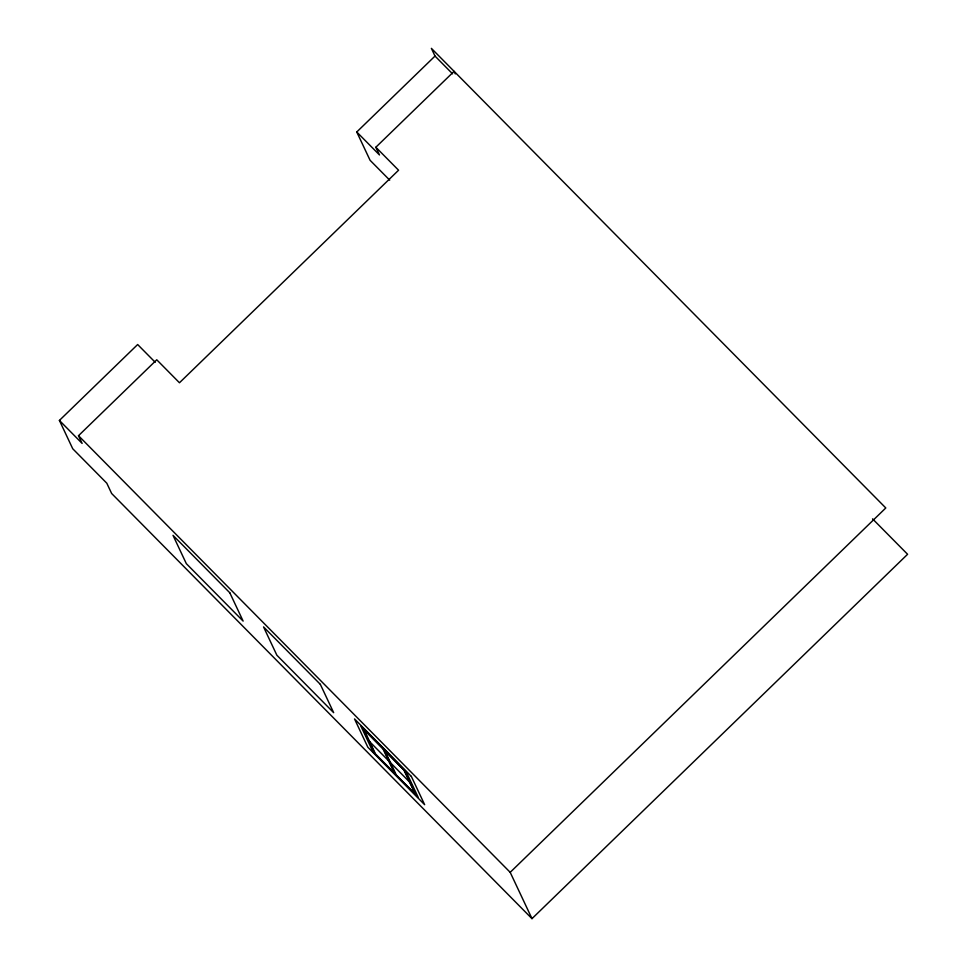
<?xml version="1.0" encoding="UTF-8"?>
<svg xmlns="http://www.w3.org/2000/svg" width="967" height="967" viewBox="0 0 967 967"><rect width="100%" height="100%" fill="white"/><g stroke="black" fill="none" stroke-linecap="round" stroke-linejoin="round"><path stroke-width="1.45" d="M872.56 518.856L907.59 554.284L531.983 918.65L111.652 493.508L106.805 483.21L72.73 448.748L59.41 420.427L137.652 344.53L155.216 362.287M389.713 180.14L370.083 160.292L356.763 131.983L435.017 56.074L431.379 48.35L885.796 507.965L510.189 872.331L531.983 918.65M59.41 420.427L82.122 443.418L78.496 435.694L156.751 359.784L179.463 382.763L398.573 170.216L375.849 147.238L454.103 71.328L455.312 73.903M435.017 56.074L452.568 73.83M356.763 131.983L379.487 154.962L375.849 147.238M78.496 435.694L510.189 872.331M368.753 740.746L410.407 782.871M416.269 795.309L404.557 770.433L362.903 728.308L374.616 753.184M409.367 781.699L403.71 769.696L384.781 750.537L390.426 762.552M409.561 782.134L415.218 794.137L396.289 774.99L390.632 762.975M383.73 749.365L395.443 774.253M388.541 760.63L382.884 748.627L363.955 729.481L369.599 741.484M388.734 761.065L394.391 773.08L375.462 753.922L369.805 741.919M229.808 592.783L173.008 535.331L186.329 563.652L243.128 621.092L229.808 592.783M320.343 684.358L263.544 626.906L276.864 655.215L333.663 712.667L320.343 684.358M411.326 776.38L354.526 718.928L367.847 747.237L424.646 804.689L411.326 776.38M406.249 771.92L360.812 725.963L372.924 751.697L418.36 797.654L406.249 771.92"/></g></svg>
